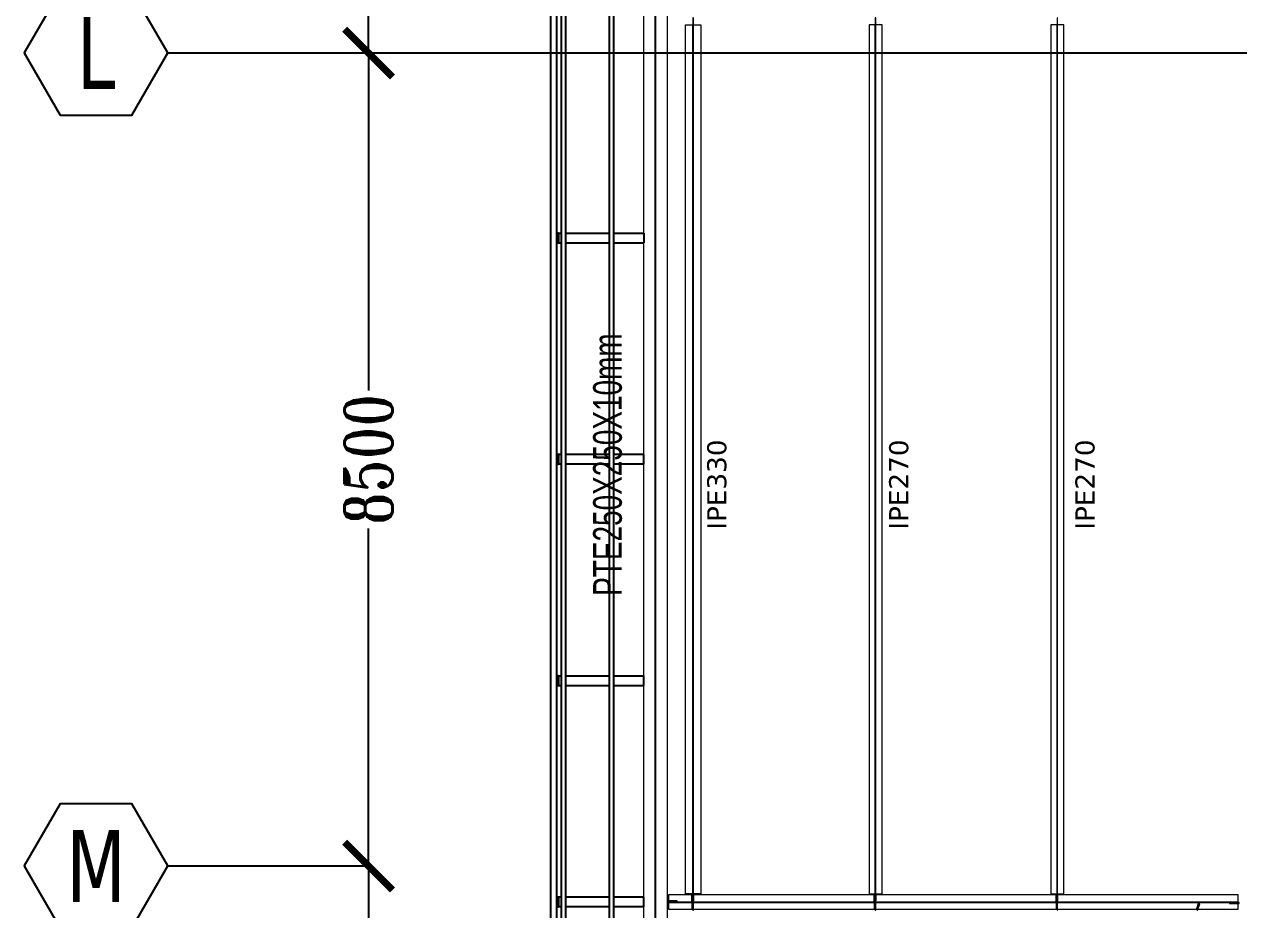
# Model space of a CAD drawing. Header units: millimetres. Extents: x -1682 to 79514, y -21906 to 33736.
# Drawn here: x -1682 to 11012, y 8043 to 17300 of the extents above; entities that cross this region are included whole.
import ezdxf
from ezdxf.enums import TextEntityAlignment as Align

# ---------------------------------------------------------------- set-up
doc = ezdxf.new("R2010")
doc.units = ezdxf.units.MM
doc.header["$LTSCALE"] = 0.9
for name, color, linetype, lineweight in [('0-3', 250, 'Continuous', 5), ('A_ALMA', 8, 'Continuous', 5), ('E_TEXTO', 3, 'Continuous', 9), ('E_VIGAS', 8, 'Continuous', 9), ('E_VIGAS-1', 5, 'Continuous', 25), ('E_VIGAS-2', 10, 'Continuous', 25), ('HCB-VIGAS', 4, 'Continuous', 15), ('VIGAS_HCB', 4, 'Continuous', 15)]:
    doc.layers.add(name, color=color, linetype=linetype, lineweight=lineweight)
for name, color, linetype in [('COTAS', 8, 'Continuous'), ('HCB-EJES', 1, 'Continuous'), ('HCB-ROTULOS', 2, 'Continuous')]:
    doc.layers.add(name, color=color, linetype=linetype)
doc.styles.add('Arial Narrow', font='', dxfattribs={"width": 0.85, "height": 0.3})
doc.styles.add('ROMANT', font='romant.shx', dxfattribs={"width": 0.8})
doc.styles.add('VERDANA', font='verdana.ttf')
doc.styles.get('Arial Narrow').set_extended_font_data('Arial Narrow')
doc.dimstyles.new('1.125', dxfattribs={"dimscale": 0, "dimtxt": 500, "dimasz": 500, "dimexe": 4, "dimexo": 4, "dimgap": 15, "dimtad": 0, "dimdec": 0, "dimzin": 4, "dimdsep": 46, "dimtxsty": 'ROMANT', "dimblk": 'ARCHTICK', "dimcen": -10, "dimclrd": 256, "dimclrt": 3, "dimadec": 0, "dimazin": 0, "dimtfac": 1, "dimtdec": 0, "dimtix": 1, "dimtmove": 0, "dimatfit": 0, "dimldrblk": 'OBLIQUE', "dimfxl": 0.05, "dimtolj": 1, "dimtzin": 0, "dimarcsym": 0})

# ---------------------------------------------------------------- blocks, each defined once
blk = doc.blocks.new('EST_SFM_VIGA-METALICA-SECCION-C - EST_SFM_VIGA-METALICA-UPN160-1602621-PLANTA DE PISO 12 N_E_ _48_55m')
at = {"layer": 'E_VIGAS-1'}
for p, q in [((14.466, 0.047), (-14.455, 0.047)), ((-14.46, -0.018), (14.471, -0.018))]:
    blk.add_line(p, q, dxfattribs=at)
blk = doc.blocks.new('EST_SFM_VIGA-METALICA-SECCION-C - EST_SFM_VIGA-METALICA-UPN100-1529610-PLANTA DE PISO 12 N_E_ _48_55m')
at = {"layer": 'E_VIGAS-2'}
for p, q in [((14.393, 0.032), (-14.39, 0.032)), ((-14.442, -0.018), (14.393, -0.018))]:
    blk.add_line(p, q, dxfattribs=at)
blk = doc.blocks.new('EST_SFM_VIGA-METALICA-SECCION-C - EST_SFM_VIGA-METALICA-UPN100-1529678-PLANTA DE PISO 12 N_E_ _48_55m')
at = {"layer": 'E_VIGAS-2'}
for p, q in [((13.374, 0.018), (-13.422, 0.018)), ((-13.504, -0.032), (13.456, -0.032))]:
    blk.add_line(p, q, dxfattribs=at)
blk = doc.blocks.new('DCTIB_CNI_EST_MOD-1A-FAC_0001_rvt-2-PLANTA DE PISO 12 N_E_ _48_55m')
at = {"layer": 'E_VIGAS-1'}
for p, q in [((-75.177, 155.778), (-75.195, 155.778)), ((-75.177, 155.741), (-75.177, 155.778)), ((-75.177, 155.778), (-75.175, 155.778)), ((-75.175, 155.678), (-75.175, 155.778)), ((-75.175, 155.778), (-75.147, 155.778)), ((-75.175, 155.778), (-75.175, 155.678)), ((-75.097, 155.778), (-74.647, 155.778)), ((-74.597, 155.778), (-74.286, 155.778)), ((-74.286, 155.778), (-74.286, 155.678)), ((-75.195, 155.731), (-75.181, 155.731)), ((-75.181, 155.725), (-75.195, 155.725)), ((-75.195, 155.678), (-75.177, 155.678)), ((-75.18, 155.731), (-75.176, 155.731)), ((-75.18, 155.731), (-75.176, 155.731)), ((-75.177, 155.731), (-75.18, 155.731)), ((-75.176, 155.725), (-75.18, 155.725)), ((-75.18, 155.725), (-75.177, 155.725)), ((-75.176, 155.725), (-75.18, 155.725)), ((-75.177, 155.678), (-75.177, 155.716)), ((-75.175, 155.678), (-75.177, 155.678)), ((-75.175, 155.678), (-75.147, 155.678)), ((-75.097, 155.678), (-74.647, 155.678)), ((-74.597, 155.678), (-74.286, 155.678)), ((-75.177, 153.464), (-75.195, 153.464)), ((-75.195, 153.417), (-75.181, 153.417)), ((-75.181, 153.411), (-75.195, 153.411)), ((-75.195, 153.364), (-75.177, 153.364)), ((-75.18, 153.417), (-75.176, 153.417)), ((-75.18, 153.417), (-75.176, 153.417)), ((-75.177, 153.417), (-75.18, 153.417)), ((-75.176, 153.411), (-75.18, 153.411)), ((-75.18, 153.411), (-75.177, 153.411)), ((-75.176, 153.411), (-75.18, 153.411)), ((-75.177, 153.464), (-75.175, 153.464)), ((-75.177, 153.426), (-75.177, 153.464)), ((-75.177, 153.364), (-75.177, 153.401)), ((-75.175, 153.364), (-75.177, 153.364)), ((-75.175, 153.364), (-75.175, 153.464)), ((-75.175, 153.464), (-75.175, 153.364)), ((-75.147, 153.464), (-75.175, 153.464)), ((-75.147, 153.364), (-75.175, 153.364)), ((-74.647, 153.464), (-75.097, 153.464)), ((-74.647, 153.364), (-75.097, 153.364)), ((-74.287, 153.464), (-74.597, 153.464)), ((-74.287, 153.364), (-74.597, 153.364)), ((-74.287, 153.464), (-74.287, 153.364)), ((-75.177, 151.149), (-75.195, 151.149)), ((-75.195, 151.102), (-75.181, 151.102)), ((-75.181, 151.097), (-75.195, 151.097)), ((-75.18, 151.102), (-75.176, 151.102)), ((-75.18, 151.102), (-75.176, 151.102)), ((-75.177, 151.102), (-75.18, 151.102)), ((-75.176, 151.097), (-75.18, 151.097)), ((-75.18, 151.097), (-75.177, 151.097)), ((-75.176, 151.097), (-75.18, 151.097)), ((-75.177, 151.112), (-75.177, 151.149)), ((-75.177, 151.149), (-75.175, 151.149)), ((-75.177, 151.049), (-75.177, 151.087)), ((-75.175, 151.049), (-75.175, 151.149)), ((-75.175, 151.149), (-75.147, 151.149)), ((-75.175, 151.149), (-75.175, 151.049)), ((-75.097, 151.149), (-74.647, 151.149)), ((-74.597, 151.149), (-74.287, 151.149)), ((-74.287, 151.149), (-74.287, 151.049)), ((-75.195, 151.049), (-75.177, 151.049)), ((-75.175, 151.049), (-75.177, 151.049)), ((-75.175, 151.049), (-75.147, 151.049)), ((-75.097, 151.049), (-74.647, 151.049)), ((-74.597, 151.049), (-74.287, 151.049)), ((-75.177, 148.835), (-75.195, 148.835)), ((-75.195, 148.788), (-75.181, 148.788)), ((-75.181, 148.782), (-75.195, 148.782)), ((-75.18, 148.788), (-75.176, 148.788)), ((-75.18, 148.788), (-75.176, 148.788)), ((-75.177, 148.788), (-75.18, 148.788)), ((-75.176, 148.782), (-75.18, 148.782)), ((-75.18, 148.782), (-75.177, 148.782)), ((-75.176, 148.782), (-75.18, 148.782)), ((-75.177, 148.835), (-75.175, 148.835)), ((-75.177, 148.798), (-75.177, 148.835)), ((-75.175, 148.735), (-75.175, 148.835)), ((-75.175, 148.835), (-75.175, 148.735)), ((-75.147, 148.835), (-75.175, 148.835)), ((-74.647, 148.835), (-75.097, 148.835)), ((-74.287, 148.835), (-74.597, 148.835)), ((-74.287, 148.835), (-74.287, 148.735)), ((-75.195, 148.735), (-75.177, 148.735)), ((-75.177, 148.735), (-75.177, 148.772)), ((-75.175, 148.735), (-75.177, 148.735)), ((-75.147, 148.735), (-75.175, 148.735)), ((-74.647, 148.735), (-75.097, 148.735)), ((-74.287, 148.735), (-74.597, 148.735))]:
    blk.add_line(p, q, dxfattribs=at)
for points, knots in [([(-75.181, 155.731), (-75.181, 155.731), (-75.18, 155.731), (-75.179, 155.732), (-75.178, 155.733), (-75.177, 155.734), (-75.177, 155.735), (-75.177, 155.736), (-75.177, 155.738), (-75.177, 155.74), (-75.177, 155.741)], [0, 0, 0, 0, 0.142857, 0.285714, 0.428571, 0.571429, 0.678571, 0.732143, 0.785714, 1, 1, 1, 1]), ([(-75.177, 155.716), (-75.177, 155.716), (-75.177, 155.718), (-75.177, 155.72), (-75.177, 155.722), (-75.178, 155.724), (-75.179, 155.725), (-75.181, 155.725), (-75.181, 155.725)], [0, 0, 0, 0, 0.142857, 0.285714, 0.428571, 0.571429, 0.785714, 1, 1, 1, 1]), ([(-75.181, 153.417), (-75.181, 153.417), (-75.18, 153.417), (-75.179, 153.417), (-75.178, 153.418), (-75.177, 153.42), (-75.177, 153.421), (-75.177, 153.422), (-75.177, 153.424), (-75.177, 153.425), (-75.177, 153.426)], [0, 0, 0, 0, 0.142857, 0.285714, 0.428571, 0.571429, 0.678571, 0.732143, 0.785714, 1, 1, 1, 1]), ([(-75.177, 153.401), (-75.177, 153.402), (-75.177, 153.403), (-75.177, 153.406), (-75.177, 153.408), (-75.178, 153.409), (-75.179, 153.411), (-75.181, 153.411), (-75.181, 153.411)], [0, 0, 0, 0, 0.142857, 0.285714, 0.428571, 0.571429, 0.785714, 1, 1, 1, 1]), ([(-75.181, 151.102), (-75.181, 151.102), (-75.18, 151.102), (-75.179, 151.103), (-75.178, 151.104), (-75.177, 151.105), (-75.177, 151.107), (-75.177, 151.108), (-75.177, 151.109), (-75.177, 151.111), (-75.177, 151.112)], [0, 0, 0, 0, 0.142857, 0.285714, 0.428571, 0.571429, 0.678571, 0.732143, 0.785714, 1, 1, 1, 1]), ([(-75.177, 151.087), (-75.177, 151.088), (-75.177, 151.089), (-75.177, 151.091), (-75.177, 151.093), (-75.178, 151.095), (-75.179, 151.096), (-75.181, 151.097), (-75.181, 151.097)], [0, 0, 0, 0, 0.142857, 0.285714, 0.428571, 0.571429, 0.785714, 1, 1, 1, 1]), ([(-75.181, 148.788), (-75.181, 148.788), (-75.18, 148.788), (-75.179, 148.788), (-75.178, 148.79), (-75.177, 148.791), (-75.177, 148.792), (-75.177, 148.793), (-75.177, 148.795), (-75.177, 148.796), (-75.177, 148.798)], [0, 0, 0, 0, 0.142857, 0.285714, 0.428571, 0.571429, 0.678571, 0.732143, 0.785714, 1, 1, 1, 1]), ([(-75.177, 148.772), (-75.177, 148.773), (-75.177, 148.775), (-75.177, 148.777), (-75.177, 148.779), (-75.178, 148.781), (-75.179, 148.782), (-75.181, 148.782), (-75.181, 148.782)], [0, 0, 0, 0, 0.142857, 0.285714, 0.428571, 0.571429, 0.785714, 1, 1, 1, 1])]:
    blk.add_open_spline(points, degree=3, knots=knots, dxfattribs=at)
for name, p, rotation in [('EST_SFM_VIGA-METALICA-SECCION-C - EST_SFM_VIGA-METALICA-UPN160-1602621-PLANTA DE PISO 12 N_E_ _48_55m', (-75.242, 153.418), 270), ('EST_SFM_VIGA-METALICA-SECCION-C - EST_SFM_VIGA-METALICA-UPN100-1529610-PLANTA DE PISO 12 N_E_ _48_55m', (-75.13, 153.388), 269.9999999999999), ('EST_SFM_VIGA-METALICA-SECCION-C - EST_SFM_VIGA-METALICA-UPN100-1529678-PLANTA DE PISO 12 N_E_ _48_55m', (-74.615, 153.388), 270.0000000000001)]:
    blk.add_blockref(name, p, dxfattribs=dict(at, rotation=rotation))
blk = doc.blocks.new('_ArchTick')
at = {"color": 0, "linetype": 'ByBlock', "const_width": 0.15}
blk.add_lwpolyline([(-0.5, -0.5), (0.5, 0.5)], dxfattribs=at)
blk = doc.blocks.new('*D476')
at = {"layer": 'COTAS', "color": 0, "lineweight": -2, "transparency": 16777216}
for p, q in [((-178, 25500), (1920, 25500)), ((-178, 17000), (1920, 17000))]:
    blk.add_line(p, q, dxfattribs=at)
at = {"layer": 'COTAS', "lineweight": -2, "transparency": 16777216}
for p, q in [((1916, 25500), (1916, 21970)), ((1916, 17000), (1916, 20530))]:
    blk.add_line(p, q, dxfattribs=at)
at = {"layer": 'Defpoints', "color": 0, "transparency": 16777216}
for p in [(-182, 25500), (1916, 25500), (-182, 17000)]:
    blk.add_point(p, dxfattribs=at)
at = {"layer": 'COTAS', "lineweight": -2, "transparency": 16777216, "xscale": 500, "yscale": 500, "zscale": 500}
for p, rotation in [((1916, 25500), 90), ((1916, 17000), 270)]:
    blk.add_blockref('_ArchTick', p, dxfattribs=dict(at, rotation=rotation))
at = {"layer": 'COTAS', "color": 3, "transparency": 16777216, "insert": (1916, 21250), "char_height": 500, "attachment_point": 5, "rotation": 90, "style": 'ROMANT'}
blk.add_mtext('\\A1;8500', dxfattribs=at)
blk = doc.blocks.new('_Oblique')
at = {"color": 0, "linetype": 'ByBlock', "lineweight": -2}
blk.add_line((-0.5, -0.5), (0.5, 0.5), dxfattribs=at)
blk = doc.blocks.new('*D477')
at = {"layer": 'COTAS', "color": 0, "lineweight": -2, "transparency": 16777216}
for p, q in [((-178, 17000), (1920, 17000)), ((-178, 8500), (1920, 8500))]:
    blk.add_line(p, q, dxfattribs=at)
at = {"layer": 'COTAS', "lineweight": -2, "transparency": 16777216}
for p, q in [((1916, 17000), (1916, 13470)), ((1916, 8500), (1916, 12030))]:
    blk.add_line(p, q, dxfattribs=at)
at = {"layer": 'Defpoints', "color": 0, "transparency": 16777216}
for p in [(-182, 17000), (-182, 8500), (1916, 8500)]:
    blk.add_point(p, dxfattribs=at)
at = {"layer": 'COTAS', "lineweight": -2, "transparency": 16777216, "xscale": 500, "yscale": 500, "zscale": 500}
for p, rotation in [((1916, 17000), 90), ((1916, 8500), 270)]:
    blk.add_blockref('_ArchTick', p, dxfattribs=dict(at, rotation=rotation))
at = {"layer": 'COTAS', "color": 3, "transparency": 16777216, "insert": (1916, 12750), "char_height": 500, "attachment_point": 5, "rotation": 90, "style": 'ROMANT'}
blk.add_mtext('\\A1;8500', dxfattribs=at)
blk = doc.blocks.new('*D478')
at = {"layer": 'COTAS', "color": 0, "lineweight": -2, "transparency": 16777216}
for p, q in [((-178, 8500), (1920, 8500)), ((-178, 0), (1920, 0))]:
    blk.add_line(p, q, dxfattribs=at)
at = {"layer": 'COTAS', "lineweight": -2, "transparency": 16777216}
for p, q in [((1916, 8500), (1916, 4970)), ((1916, 0), (1916, 3530))]:
    blk.add_line(p, q, dxfattribs=at)
at = {"layer": 'Defpoints', "color": 0, "transparency": 16777216}
for p in [(-182, 8500), (1916, 8500), (-182, 0)]:
    blk.add_point(p, dxfattribs=at)
at = {"layer": 'COTAS', "lineweight": -2, "transparency": 16777216, "xscale": 500, "yscale": 500, "zscale": 500}
for p, rotation in [((1916, 8500), 90), ((1916, 0), 270)]:
    blk.add_blockref('_ArchTick', p, dxfattribs=dict(at, rotation=rotation))
at = {"layer": 'COTAS', "color": 3, "transparency": 16777216, "insert": (1916, 4250), "char_height": 500, "attachment_point": 5, "rotation": 90, "style": 'ROMANT'}
blk.add_mtext('\\A1;8500', dxfattribs=at)

msp = doc.modelspace()

# ---------------------------------------------------------------- linework, layer by layer
at = {"layer": 'A_ALMA'}
for p, q in [((5304.8, 8207.5), (5304.8, 17295.2)), ((5312.3, 8207.5), (5312.3, 17295.2)), ((7212.7, 8207.5), (7212.7, 17295.2)), ((7219.3, 8207.5), (7219.3, 17295.2)), ((9112.6, 8207.5), (9112.6, 17295.2)), ((9119.2, 8207.5), (9119.2, 17295.2)), ((9112.6, 8207.5), (9112.6, 10670.2)), ((9119.2, 8207.5), (9119.2, 10670.2)), ((5052, 8126.1), (11007, 8126.1)), ((5052, 8119), (11007, 8119))]:
    msp.add_line(p, q, dxfattribs=at)
at = {"layer": 'E_VIGAS'}
msp.add_lwpolyline([(4791.9, 235), (5041.9, 235), (5041.9, 25265), (4791.9, 25265)], close=True, dxfattribs=at)
at = {"layer": 'HCB-EJES'}
for p, q in [((4916, -5780.2), (4916, 31280.5)), ((-182.3, 17000), (78014.3, 17000))]:
    msp.add_line(p, q, dxfattribs=at)
at = {"layer": 'HCB-ROTULOS'}
for points in [[(-1307.3, 16350.5), (-557.3, 16350.5), (-182.3, 17000), (-557.3, 17649.5), (-1307.3, 17649.5), (-1682.3, 17000)], [(-1307.3, 7850.5), (-557.3, 7850.5), (-182.3, 8500), (-557.3, 9149.5), (-1307.3, 9149.5), (-1682.3, 8500)]]:
    msp.add_lwpolyline(points, close=True, dxfattribs=at)
at = {"layer": 'HCB-VIGAS'}
for points in [[(5304.8, 17295.2), (5312.3, 17295.2), (5312.3, 17366.6), (5304.8, 17366.6)], [(7212.7, 17295.2), (7219.3, 17295.2), (7219.3, 17366.6), (7212.7, 17366.6)], [(9112.6, 17295.2), (9119.2, 17295.2), (9119.2, 17366.6), (9112.6, 17366.6)], [(5042, 8126.1), (5142, 8126.1), (5142, 8136.1), (5042, 8136.1)], [(5304.8, 8126.1), (5294.8, 8126.1), (5294.8, 8197.5), (5304.8, 8197.5)], [(5304.8, 8207.5), (5312.3, 8207.5), (5312.3, 8136.1), (5304.8, 8136.1)], [(7212.7, 8126.1), (7202.7, 8126.1), (7202.7, 8197.5), (7212.7, 8197.5)], [(7212.7, 8207.5), (7219.3, 8207.5), (7219.3, 8136.1), (7212.7, 8136.1)], [(9112.6, 8126.1), (9102.6, 8126.1), (9102.6, 8197.5), (9112.6, 8197.5)], [(9112.6, 8207.5), (9119.2, 8207.5), (9119.2, 8136.1), (9112.6, 8136.1)], [(5304.8, 8119), (5294.8, 8119), (5294.8, 8047.5), (5304.8, 8047.5)], [(5304.8, 8037.5), (5312.3, 8037.5), (5312.3, 8109), (5304.8, 8109)], [(7212.7, 8119), (7202.7, 8119), (7202.7, 8047.5), (7212.7, 8047.5)], [(7212.7, 8037.5), (7219.3, 8037.5), (7219.3, 8109), (7212.7, 8109)], [(9112.7, 8119), (9102.7, 8119), (9102.7, 8047.5), (9112.7, 8047.5)], [(9112.7, 8037.5), (9119.3, 8037.5), (9119.3, 8109), (9112.7, 8109)], [(10600, 8116.1), (10590.5, 8119.1), (10569.5, 8050.8), (10579, 8047.9)], [(10576.1, 8038.3), (10582.9, 8036.2), (10603.9, 8104.5), (10597.1, 8106.6)], [(10917, 8109), (11017, 8109), (11017, 8119), (10917, 8119)]]:
    msp.add_lwpolyline(points, close=True, dxfattribs=at)
at = {"layer": 'VIGAS_HCB'}
for points in [[(5388.5, 8207.5), (5228.5, 8207.5), (5228.5, 17295.2), (5388.5, 17295.2)], [(7148.5, 8207.5), (7283.5, 8207.5), (7283.5, 17295.2), (7148.5, 17295.2)], [(9048.4, 8207.5), (9183.4, 8207.5), (9183.4, 17295.2), (9048.4, 17295.2)], [(5051.9, 8047.5), (11006.9, 8047.6), (11006.9, 8197.6), (5051.9, 8197.5)]]:
    msp.add_lwpolyline(points, close=True, dxfattribs=at)

# ---------------------------------------------------------------- block references
at = {"layer": '0-3', "xscale": 999.9999999999933, "yscale": 999.9999999999933, "zscale": 999.9999999999933}
msp.add_blockref('DCTIB_CNI_EST_MOD-1A-FAC_0001_rvt-2-PLANTA DE PISO 12 N_E_ _48_55m', (79078.1, -140662.4), dxfattribs=at)

# ---------------------------------------------------------------- texts
at = {"layer": 'E_TEXTO', "attachment_point": 1, "rotation": 90}
for s, insert, char_height, width, style in [('PTE250X250X10mm', (4263.7, 11324.8), 300, 3434.429, 'Arial Narrow'), ('IPE330', (5456, 12016), 200, 1206.139, 'VERDANA'), ('IPE270', (7357.6, 12016), 200, 1206.139, 'VERDANA'), ('IPE270', (9304.7, 12016), 200, 1206.139, 'VERDANA')]:
    msp.add_mtext(s, dxfattribs=dict(at, insert=insert, char_height=char_height, width=width, style=style))
at = {"layer": 'HCB-ROTULOS', "color": 4, "style": 'VERDANA', "width": 0.7}
for s, p in [('L', (-932.3, 17000)), ('M', (-932.3, 8500))]:
    msp.add_text(s, height=750, dxfattribs=at).set_placement(p, align=Align.MIDDLE_CENTER)

# ---------------------------------------------------------------- dimensions: what is measured, and where the dimension line sits
at = {"layer": 'COTAS'}
for base, p1, p2, angle, picture, middle in [((1916, 25500), (-182.3, 17000), (-182.3, 25500), 270, '*D476', (1916, 21250)), ((1916, 8500), (-182.3, 17000), (-182.3, 8500), 90, '*D477', (1916, 12750)), ((1916, 8500), (-182.3, 0), (-182.3, 8500), 270, '*D478', (1916, 4250))]:
    dim = msp.add_linear_dim(base=base, p1=p1, p2=p2, angle=angle, dimstyle='1.125', override={"dimscale": 1}, dxfattribs=at)
    dim.commit()
    dim.dimension.update_dxf_attribs({"geometry": picture, "text_midpoint": middle})

doc.saveas('drawing.dxf')
